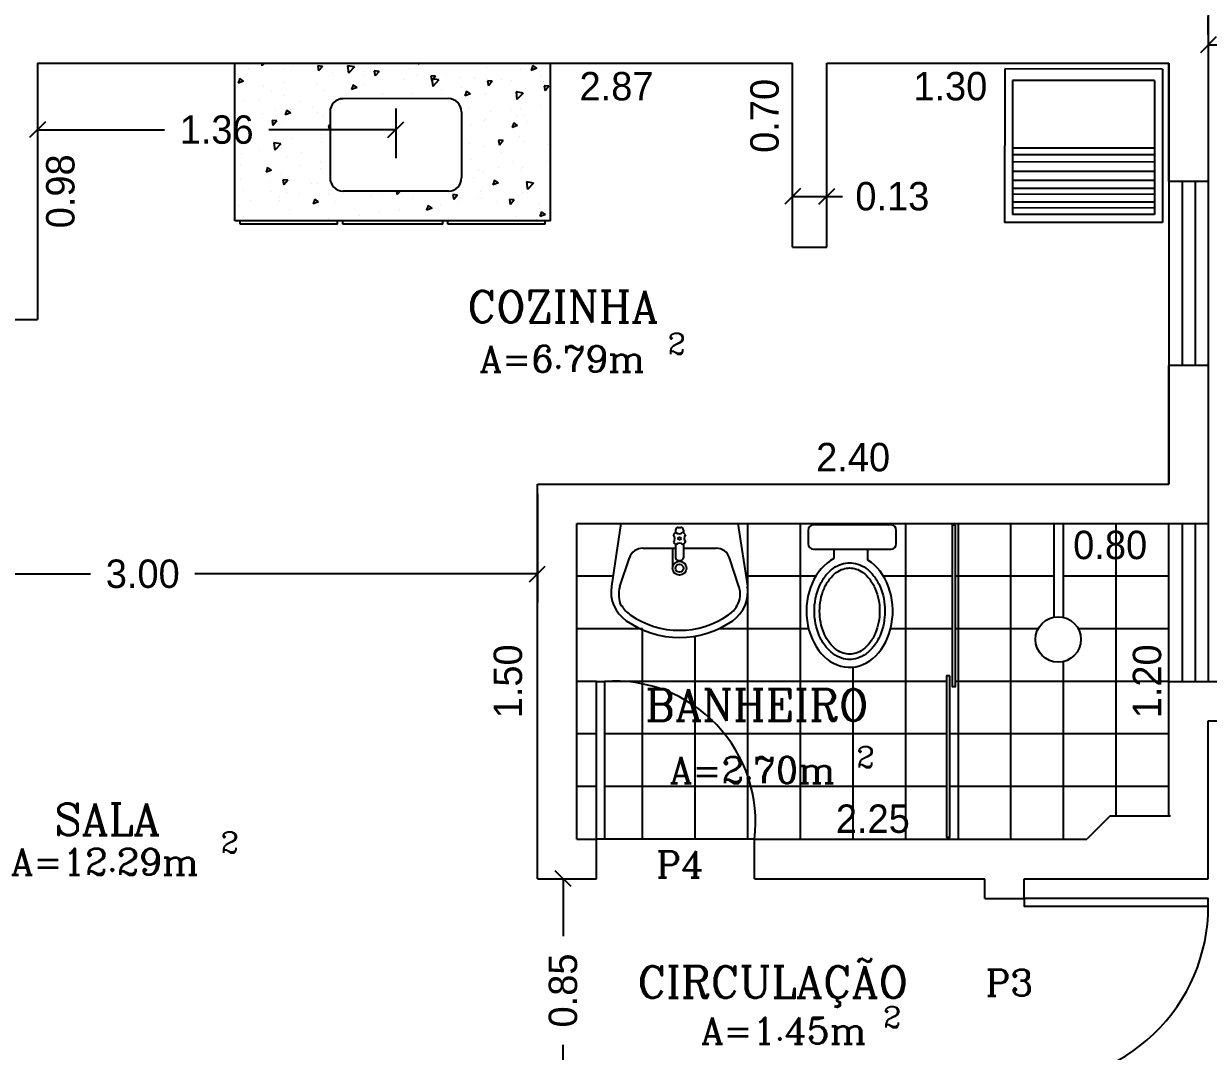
# Model space of a CAD drawing. Extents: x 11 to 119, y 71 to 102.
# Drawn here: x 23.391 to 27.894, y 89.155 to 93.061 of the extents above; entities that cross this region are included whole.
import ezdxf

# ---------------------------------------------------------------- set-up
doc = ezdxf.new("R2010")
doc.units = 0
doc.header["$LTSCALE"] = 20
doc.layers.get('0').update_dxf_attribs({"linetype": 'CONTINUOUS'})
doc.layers.get('DEFPOINTS').update_dxf_attribs({"linetype": 'CONTINUOUS'})
for name, color, linetype in [('COTA', 244, 'CONTINUOUS'), ('COTAS', 244, 'CONTINUOUS'), ('EQUIPAMENTOS', 1, 'CONTINUOUS'), ('ESQUADRIAS', 244, 'CONTINUOUS'), ('PAREDE', 7, 'CONTINUOUS'), ('PAREDES', 7, 'CONTINUOUS'), ('PISO', 30, 'CONTINUOUS'), ('TEXTO', 1, 'CONTINUOUS')]:
    doc.layers.add(name, color=color, linetype=linetype)
doc.styles.add('ROMANC', font='ROMANC.SHX')
doc.dimstyles.get("Standard").update_dxf_attribs({"dimtxt": 0.18, "dimasz": 0.18, "dimexe": 0.18, "dimexo": 0.0625, "dimgap": 0.09, "dimtad": 0, "dimtih": 1, "dimtoh": 1, "dimzin": 0, "dimtxsty": 'STANDARD', "dimcen": 0.09, "dimclrt": 30, "dimazin": 3, "dimtfac": 1, "dimtdec": 4, "dimtofl": 0, "dimtmove": 0, "dimatfit": 3, "dimtolj": 1, "dimtzin": 0})

# ---------------------------------------------------------------- blocks, each defined once
blk = doc.blocks.new('*X2')
at = {"color": 0}
for p, q in [((20.9327, 60.3777), (20.9537, 60.3858)), ((20.9477, 60.3676), (20.9538, 60.3857)), ((20.9653, 60.3966), (20.9653, 60.3966)), ((21.0287, 60.3993), (21.0287, 60.3993)), ((21.042, 60.386), (21.042, 60.386)), ((21.638, 60.3815), (21.638, 60.3815)), ((21.7564, 60.3928), (21.7564, 60.3928)), ((22.0793, 60.3872), (22.0793, 60.3872)), ((20.9327, 60.3777), (20.9476, 60.3676)), ((20.9579, 60.3356), (20.9579, 60.3356)), ((21.052, 60.3226), (21.0664, 60.3399)), ((21.0699, 60.3211), (21.0665, 60.3399)), ((21.3324, 60.3412), (21.3324, 60.3412)), ((21.3638, 60.3537), (21.3849, 60.3617)), ((21.3638, 60.3537), (21.3788, 60.3436)), ((21.3782, 60.343), (21.3782, 60.343)), ((21.3788, 60.3436), (21.3849, 60.3617)), ((21.4864, 60.3623), (21.4864, 60.3623)), ((21.5676, 60.3679), (21.5676, 60.3679)), ((21.6427, 60.3778), (21.6427, 60.3778)), ((21.795, 60.3296), (21.816, 60.3377)), ((21.81, 60.3196), (21.816, 60.3377)), ((21.9044, 60.3572), (21.9044, 60.3572)), ((22.0957, 60.3445), (22.0957, 60.3445)), ((21, 60.2932), (21, 60.2932)), ((21.0212, 60.2953), (21.0212, 60.2953)), ((21.0251, 60.2995), (21.0251, 60.2995)), ((21.052, 60.3226), (21.0699, 60.3211)), ((21.1181, 60.3288), (21.1181, 60.3288)), ((21.1766, 60.3187), (21.1766, 60.3187)), ((21.1813, 60.2885), (21.1813, 60.2885)), ((21.1895, 60.3181), (21.1895, 60.3181)), ((21.2646, 60.328), (21.2646, 60.328)), ((21.2671, 60.3038), (21.2816, 60.3211)), ((21.2671, 60.3038), (21.2851, 60.3022)), ((21.2782, 60.3221), (21.2782, 60.3221)), ((21.2851, 60.3022), (21.2816, 60.321)), ((21.4384, 60.3153), (21.4384, 60.3153)), ((21.4854, 60.2887), (21.4968, 60.3022)), ((21.4993, 60.2887), (21.4968, 60.3022)), ((21.5545, 60.2971), (21.5545, 60.2971)), ((21.5985, 60.3085), (21.5985, 60.3085)), ((21.7294, 60.3271), (21.7294, 60.3271)), ((21.7586, 60.3018), (21.7586, 60.3018)), ((21.7901, 60.3041), (21.7901, 60.3041)), ((21.795, 60.3296), (21.8099, 60.3196)), ((21.8669, 60.2994), (21.8669, 60.2994)), ((21.9188, 60.295), (21.9188, 60.295)), ((21.942, 60.3093), (21.942, 60.3093)), ((21.9442, 60.3253), (21.9442, 60.3253)), ((21.9763, 60.2913), (21.9763, 60.2913)), ((22.0556, 60.3242), (22.0556, 60.3242)), ((20.9781, 60.2581), (21.0015, 60.2824)), ((20.9781, 60.2581), (21.0048, 60.254)), ((21.0048, 60.2539), (21.0015, 60.2824)), ((21.1118, 60.2569), (21.1328, 60.265)), ((21.1118, 60.2569), (21.1267, 60.2469)), ((21.1268, 60.2468), (21.1328, 60.265)), ((21.8013, 60.2613), (21.8013, 60.2613)), ((21.8219, 60.2615), (21.8219, 60.2615)), ((21.9127, 60.2473), (21.9271, 60.2646)), ((21.9127, 60.2473), (21.9306, 60.2458)), ((21.9306, 60.2458), (21.9272, 60.2646)), ((21.982, 60.2547), (21.982, 60.2547)), ((22.0789, 60.2882), (22.0789, 60.2882)), ((22.0921, 60.2446), (22.0921, 60.2446)), ((21.0214, 60.1996), (21.0214, 60.1996)), ((21.0296, 60.207), (21.0296, 60.207)), ((21.1105, 60.1998), (21.1105, 60.1998)), ((21.1729, 60.2188), (21.1729, 60.2188)), ((21.1856, 60.2097), (21.1856, 60.2097)), ((21.2046, 60.237), (21.2046, 60.237)), ((21.7865, 60.2043), (21.7865, 60.2043)), ((21.9405, 60.2254), (21.9405, 60.2254)), ((21.9741, 60.2089), (21.9951, 60.2169)), ((21.9741, 60.2089), (21.989, 60.1988)), ((21.9767, 60.2059), (21.9767, 60.2059)), ((21.989, 60.1988), (21.9951, 60.2169)), ((20.9211, 60.1749), (20.9211, 60.1749)), ((21.0584, 60.1763), (21.0584, 60.1763)), ((21.2185, 60.1696), (21.2185, 60.1696)), ((21.788, 60.1811), (21.788, 60.1811)), ((21.8631, 60.191), (21.8631, 60.191)), ((21.9159, 60.1563), (21.9159, 60.1563)), ((22.0908, 60.1863), (22.0908, 60.1863)), ((20.9265, 60.1111), (20.9265, 60.1111)), ((21.0936, 60.097), (21.108, 60.1142)), ((21.1015, 60.1411), (21.1015, 60.1411)), ((21.1116, 60.0954), (21.1081, 60.1142)), ((21.1693, 60.119), (21.1693, 60.119)), ((21.8591, 60.1425), (21.8591, 60.1425)), ((21.9369, 60.1255), (21.9369, 60.1255)), ((21.9386, 60.1091), (21.962, 60.1335)), ((21.9386, 60.1091), (21.9653, 60.105)), ((21.9653, 60.105), (21.962, 60.1335)), ((22.0193, 60.1358), (22.0193, 60.1358)), ((22.0872, 60.1125), (22.0872, 60.1125)), ((22.0884, 60.1447), (22.0884, 60.1447)), ((21.0178, 60.0997), (21.0178, 60.0997)), ((21.0316, 60.0815), (21.0316, 60.0815)), ((21.0936, 60.097), (21.1115, 60.0954)), ((21.1067, 60.0914), (21.1067, 60.0914)), ((21.2203, 60.1063), (21.2203, 60.1063)), ((21.7828, 60.1044), (21.7828, 60.1044)), ((21.7842, 60.0726), (21.7842, 60.0726)), ((21.8978, 60.0876), (21.8978, 60.0876)), ((21, 60.0231), (21, 60.0231)), ((21.0388, 60.0394), (21.0598, 60.0474)), ((21.0388, 60.0394), (21.0537, 60.0293)), ((21.0538, 60.0293), (21.0598, 60.0474)), ((21.1656, 60.0191), (21.1656, 60.0191)), ((21.2161, 60.0361), (21.2161, 60.0361)), ((21.7518, 60.0557), (21.7536, 60.0577)), ((21.7518, 60.0394), (21.757, 60.0389)), ((21.7571, 60.0389), (21.7536, 60.0577)), ((21.9332, 60.0257), (21.9332, 60.0257)), ((21.9543, 60.0217), (21.9688, 60.0389)), ((21.9543, 60.0217), (21.9722, 60.0201)), ((21.9723, 60.0201), (21.9688, 60.0389)), ((22.0848, 60.0449), (22.0848, 60.0449)), ((21.0141, 59.9999), (21.0141, 59.9999)), ((21.0411, 60.0061), (21.0411, 60.0061)), ((21.0632, 59.9828), (21.0632, 59.9828)), ((21.1414, 59.988), (21.1414, 59.988)), ((21.1601, 60.0163), (21.1601, 60.0163)), ((21.2234, 59.976), (21.2234, 59.976)), ((21.7792, 60.0045), (21.7792, 60.0045)), ((21.8007, 59.9892), (21.8007, 59.9892)), ((21.9011, 59.9913), (21.9221, 59.9994)), ((21.9011, 59.9913), (21.916, 59.9813)), ((21.9035, 59.9773), (21.9035, 59.9773)), ((21.916, 59.9812), (21.9221, 59.9994)), ((21.9608, 59.9825), (21.9608, 59.9825)), ((22.0083, 59.9942), (22.0083, 59.9942)), ((22.0785, 60.0073), (22.0785, 60.0073)), ((22.0834, 60.0041), (22.0834, 60.0041)), ((20.9527, 59.9632), (20.9527, 59.9632)), ((21.0179, 59.9162), (21.0412, 59.9406)), ((21.0278, 59.9731), (21.0278, 59.9731)), ((21.0446, 59.912), (21.0413, 59.9405)), ((21.8189, 59.9693), (21.8189, 59.9693)), ((21.8639, 59.9489), (21.8639, 59.9489)), ((22.0241, 59.9422), (22.0241, 59.9422)), ((22.0811, 59.945), (22.0811, 59.945)), ((20.92, 59.8902), (20.9345, 59.9074)), ((20.92, 59.8902), (20.938, 59.8886)), ((20.938, 59.8886), (20.9345, 59.9074)), ((21.0105, 59.9), (21.0105, 59.9)), ((21.0179, 59.9162), (21.0446, 59.9121)), ((21.1352, 59.8713), (21.1497, 59.8886)), ((21.1532, 59.8697), (21.1497, 59.8885)), ((21.162, 59.9192), (21.162, 59.9192)), ((21.2179, 59.9186), (21.2389, 59.9266)), ((21.2179, 59.9186), (21.2328, 59.9085)), ((21.2328, 59.9085), (21.2389, 59.9266)), ((21.252, 59.8946), (21.252, 59.8946)), ((21.3271, 59.9045), (21.3271, 59.9045)), ((21.338, 59.8665), (21.3614, 59.8909)), ((21.3648, 59.8624), (21.3615, 59.8909)), ((21.3786, 59.8872), (21.3786, 59.8872)), ((21.4407, 59.9195), (21.4407, 59.9195)), ((21.5536, 59.9172), (21.5536, 59.9172)), ((21.649, 59.8946), (21.67, 59.9026)), ((21.649, 59.8946), (21.6639, 59.8845)), ((21.664, 59.8845), (21.6701, 59.9026)), ((21.7755, 59.9047), (21.7755, 59.9047)), ((21.9296, 59.9258), (21.9296, 59.9258)), ((21.9754, 59.9114), (21.9754, 59.9114)), ((22.0045, 59.8858), (22.0045, 59.8858)), ((20.9403, 59.8706), (20.9403, 59.8706)), ((20.9489, 59.8547), (20.9489, 59.8547)), ((21.0625, 59.8697), (21.0625, 59.8697)), ((21.1004, 59.8638), (21.1004, 59.8638)), ((21.1352, 59.8713), (21.1531, 59.8698)), ((21.2037, 59.8571), (21.2037, 59.8571)), ((21.2606, 59.857), (21.2606, 59.857)), ((21.3142, 59.8418), (21.3142, 59.8418)), ((21.338, 59.8665), (21.3647, 59.8624)), ((21.3504, 59.8525), (21.3648, 59.8697)), ((21.3504, 59.8525), (21.3683, 59.8509)), ((21.3684, 59.8509), (21.3649, 59.8697)), ((21.4207, 59.8503), (21.4207, 59.8503)), ((21.4682, 59.863), (21.4682, 59.863)), ((21.5656, 59.8337), (21.58, 59.8509)), ((21.5835, 59.8321), (21.5801, 59.8509)), ((21.5809, 59.8435), (21.5809, 59.8435)), ((21.6197, 59.8822), (21.6197, 59.8822)), ((21.6255, 59.8513), (21.6255, 59.8513)), ((21.6582, 59.8169), (21.6816, 59.8412)), ((21.6849, 59.8127), (21.6816, 59.8412)), ((21.7399, 59.8509), (21.7399, 59.8509)), ((21.8004, 59.8814), (21.8004, 59.8814)), ((21.9294, 59.8759), (21.9294, 59.8759)), ((22.0775, 59.8451), (22.0775, 59.8451)), ((22.0801, 59.8705), (22.1011, 59.8786)), ((22.0801, 59.8705), (22.0951, 59.8605)), ((22.0951, 59.8604), (22.1012, 59.8786)), ((20.9658, 59.8218), (20.9868, 59.8299)), ((20.9658, 59.8218), (20.9807, 59.8118)), ((20.9808, 59.8117), (20.9868, 59.8299)), ((21.0287, 59.8271), (21.0287, 59.8271)), ((21.1584, 59.8193), (21.1584, 59.8193)), ((21.4085, 59.8022), (21.4179, 59.8059)), ((21.4168, 59.8022), (21.418, 59.8058)), ((21.4505, 59.8213), (21.4505, 59.8213)), ((21.5512, 59.8261), (21.5512, 59.8261)), ((21.5656, 59.8337), (21.5835, 59.8321)), ((21.6263, 59.836), (21.6263, 59.836)), ((21.6582, 59.8169), (21.6849, 59.8128)), ((21.741, 59.8367), (21.741, 59.8367)), ((21.7719, 59.8048), (21.7719, 59.8048)), ((21.7807, 59.8148), (21.7952, 59.8321)), ((21.7807, 59.8148), (21.7987, 59.8133)), ((21.7987, 59.8133), (21.7952, 59.8321)), ((21.9011, 59.83), (21.9011, 59.83)), ((21.9259, 59.8259), (21.9259, 59.8259)), ((22.0011, 59.8022), (22.0104, 59.8133)), ((22.0125, 59.8022), (22.0104, 59.8132)), ((22.0613, 59.8232), (22.0613, 59.8232)), ((22.09, 59.8064), (22.09, 59.8064))]:
    blk.add_line(p, q, dxfattribs=at)
blk = doc.blocks.new('*D24')
at = {"layer": 'DEFPOINTS', "color": 0, "linetype": 'BYBLOCK', "ltscale": 0.2}
for p in [(37.7311, 101.1476), (39.0311, 101.1476), (39.0311, 101.0446)]:
    blk.add_point(p, dxfattribs=at)
at = {"color": 30, "linetype": 'BYBLOCK', "ltscale": 0.2, "insert": (38.3811, 101.0446), "char_height": 0.108, "attachment_point": 5}
blk.add_mtext('\\A1;1.30', dxfattribs=at)
blk = doc.blocks.new('_OBLIQUE')
at = {"color": 0, "linetype": 'BYBLOCK'}
blk.add_line((-0.5, -0.5), (0.5, 0.5), dxfattribs=at)
blk = doc.blocks.new('*D25')
at = {"layer": 'DEFPOINTS', "color": 0, "linetype": 'BYBLOCK', "ltscale": 0.2}
for p in [(34.7311, 101.1476), (37.6011, 101.1476), (37.6011, 101.059)]:
    blk.add_point(p, dxfattribs=at)
at = {"color": 30, "linetype": 'BYBLOCK', "ltscale": 0.2, "insert": (36.1661, 101.059), "char_height": 0.108, "attachment_point": 5}
blk.add_mtext('\\A1;2.87', dxfattribs=at)
blk = doc.blocks.new('*D26')
at = {"color": 0, "linetype": 'BYBLOCK', "ltscale": 0.2}
for p, q in [((37.6011, 100.4851), (37.6011, 100.7489)), ((37.7311, 100.4851), (37.7311, 100.7489)), ((37.6011, 100.6409), (37.7311, 100.6409)), ((37.7311, 100.6409), (37.7911, 100.6409))]:
    blk.add_line(p, q, dxfattribs=at)
at = {"layer": 'DEFPOINTS', "color": 0, "linetype": 'BYBLOCK', "ltscale": 0.2}
for p in [(37.7311, 100.6409), (37.6011, 100.4476), (37.7311, 100.4476)]:
    blk.add_point(p, dxfattribs=at)
at = {"color": 0, "linetype": 'BYBLOCK', "ltscale": 0.2, "xscale": 0.06, "yscale": 0.06, "zscale": 0.06, "rotation": 180}
blk.add_blockref('_OBLIQUE', (37.6011, 100.6409), dxfattribs=at)
at = {"color": 0, "linetype": 'BYBLOCK', "ltscale": 0.2, "xscale": 0.06, "yscale": 0.06, "zscale": 0.06}
blk.add_blockref('_OBLIQUE', (37.7311, 100.6409), dxfattribs=at)
at = {"color": 30, "linetype": 'BYBLOCK', "ltscale": 0.2, "insert": (37.9801, 100.6409), "char_height": 0.108, "attachment_point": 5}
blk.add_mtext('\\A1;0.13', dxfattribs=at)
blk = doc.blocks.new('*D27')
at = {"color": 0, "linetype": 'BYBLOCK', "ltscale": 0.2}
for p, q in [((34.7311, 101.1101), (34.7311, 100.7861)), ((36.0928, 100.9748), (36.0928, 100.7861)), ((34.7311, 100.8941), (35.2139, 100.8941)), ((36.0928, 100.8941), (35.6099, 100.8941))]:
    blk.add_line(p, q, dxfattribs=at)
at = {"layer": 'DEFPOINTS', "color": 0, "linetype": 'BYBLOCK', "ltscale": 0.2}
for p in [(34.7311, 101.1476), (36.0928, 101.0123), (36.0928, 100.8941)]:
    blk.add_point(p, dxfattribs=at)
at = {"color": 0, "linetype": 'BYBLOCK', "ltscale": 0.2, "xscale": 0.06, "yscale": 0.06, "zscale": 0.06, "rotation": 180}
blk.add_blockref('_OBLIQUE', (34.7311, 100.8941), dxfattribs=at)
at = {"color": 0, "linetype": 'BYBLOCK', "ltscale": 0.2, "xscale": 0.06, "yscale": 0.06, "zscale": 0.06}
blk.add_blockref('_OBLIQUE', (36.0928, 100.8941), dxfattribs=at)
at = {"color": 30, "linetype": 'BYBLOCK', "ltscale": 0.2, "insert": (35.4119, 100.8941), "char_height": 0.108, "attachment_point": 5}
blk.add_mtext('\\A1;1.36', dxfattribs=at)
blk = doc.blocks.new('*D28')
at = {"layer": 'DEFPOINTS', "color": 0, "linetype": 'BYBLOCK', "ltscale": 0.2}
for p in [(37.6011, 101.1476), (37.4949, 100.4476), (37.6011, 100.4476)]:
    blk.add_point(p, dxfattribs=at)
at = {"color": 30, "linetype": 'BYBLOCK', "ltscale": 0.2, "insert": (37.4949, 100.7976), "char_height": 0.108, "attachment_point": 5, "rotation": 90}
blk.add_mtext('\\A1;0.70', dxfattribs=at)
blk = doc.blocks.new('*D29')
at = {"layer": 'DEFPOINTS', "color": 0, "linetype": 'BYBLOCK', "ltscale": 0.2}
for p in [(34.7311, 101.1476), (34.7311, 100.1726), (34.8185, 100.1726)]:
    blk.add_point(p, dxfattribs=at)
at = {"color": 30, "linetype": 'BYBLOCK', "ltscale": 0.2, "insert": (34.8185, 100.6601), "char_height": 0.108, "attachment_point": 5, "rotation": 90}
blk.add_mtext('\\A1;0.98', dxfattribs=at)
blk = doc.blocks.new('*D30')
at = {"layer": 'DEFPOINTS', "color": 0, "linetype": 'BYBLOCK', "ltscale": 0.2}
for p in [(36.6311, 99.6491), (36.6311, 99.5476), (39.0311, 99.5476)]:
    blk.add_point(p, dxfattribs=at)
at = {"color": 30, "linetype": 'BYBLOCK', "ltscale": 0.2, "insert": (37.8311, 99.6491), "char_height": 0.108, "attachment_point": 5}
blk.add_mtext('\\A1;2.40', dxfattribs=at)
blk = doc.blocks.new('*D31')
at = {"layer": 'DEFPOINTS', "color": 0, "linetype": 'BYBLOCK', "ltscale": 0.2}
for p in [(39.0311, 98.2748), (36.7811, 98.1976), (39.0311, 98.1976)]:
    blk.add_point(p, dxfattribs=at)
at = {"color": 30, "linetype": 'BYBLOCK', "ltscale": 0.2, "insert": (37.9061, 98.2748), "char_height": 0.108, "attachment_point": 5}
blk.add_mtext('\\A1;2.25', dxfattribs=at)
blk = doc.blocks.new('*D32')
at = {"layer": 'DEFPOINTS', "color": 0, "linetype": 'BYBLOCK', "ltscale": 0.2}
for p in [(38.2311, 99.3976), (39.0311, 99.3976), (39.0311, 99.3153)]:
    blk.add_point(p, dxfattribs=at)
at = {"color": 30, "linetype": 'BYBLOCK', "ltscale": 0.2, "insert": (38.6311, 99.3153), "char_height": 0.108, "attachment_point": 5}
blk.add_mtext('\\A1;0.80', dxfattribs=at)
blk = doc.blocks.new('*D33')
at = {"layer": 'DEFPOINTS', "color": 0, "linetype": 'BYBLOCK', "ltscale": 0.2}
for p in [(36.7811, 99.3976), (36.7811, 98.1976), (36.8769, 98.1976)]:
    blk.add_point(p, dxfattribs=at)
at = {"color": 30, "linetype": 'BYBLOCK', "ltscale": 0.2, "insert": (36.8769, 98.7976), "char_height": 0.108, "attachment_point": 5, "rotation": 90}
blk.add_mtext('\\A1;1.20', dxfattribs=at)
blk = doc.blocks.new('*D34')
at = {"layer": 'DEFPOINTS', "color": 0, "linetype": 'BYBLOCK', "ltscale": 0.2}
for p in [(39.1811, 98.6476), (39.1811, 98.0476), (39.2875, 98.0476)]:
    blk.add_point(p, dxfattribs=at)
at = {"color": 30, "linetype": 'BYBLOCK', "ltscale": 0.2, "insert": (39.2875, 98.3476), "char_height": 0.108, "attachment_point": 5, "rotation": 90}
blk.add_mtext('\\A1;0.60', dxfattribs=at)
blk = doc.blocks.new('*D38')
at = {"color": 0, "linetype": 'BYBLOCK', "ltscale": 0.2}
for p, q in [((36.6686, 98.0476), (36.8368, 98.0476)), ((36.7288, 98.0476), (36.7288, 97.8296)), ((36.7288, 97.1976), (36.7288, 97.4156)), ((36.6686, 97.1976), (36.8368, 97.1976))]:
    blk.add_line(p, q, dxfattribs=at)
at = {"layer": 'DEFPOINTS', "color": 0, "linetype": 'BYBLOCK', "ltscale": 0.2}
for p in [(36.6311, 98.0476), (36.6311, 97.1976), (36.7288, 97.1976)]:
    blk.add_point(p, dxfattribs=at)
at = {"color": 0, "linetype": 'BYBLOCK', "ltscale": 0.2, "xscale": 0.06, "yscale": 0.06, "zscale": 0.06}
for p, rotation in [((36.7288, 98.0476), 90), ((36.7288, 97.1976), 270)]:
    blk.add_blockref('_OBLIQUE', p, dxfattribs=dict(at, rotation=rotation))
at = {"color": 30, "linetype": 'BYBLOCK', "ltscale": 0.2, "insert": (36.7288, 97.6226), "char_height": 0.108, "attachment_point": 5, "rotation": 90}
blk.add_mtext('\\A1;0.85', dxfattribs=at)
blk = doc.blocks.new('*D40')
at = {"layer": 'DEFPOINTS', "color": 0, "linetype": 'BYBLOCK', "ltscale": 0.2}
for p in [(36.6311, 99.5476), (36.5195, 98.0476), (36.6311, 98.0476)]:
    blk.add_point(p, dxfattribs=at)
at = {"color": 30, "linetype": 'BYBLOCK', "ltscale": 0.2, "insert": (36.5195, 98.7976), "char_height": 0.108, "attachment_point": 5, "rotation": 90}
blk.add_mtext('\\A1;1.50', dxfattribs=at)
blk = doc.blocks.new('*D43')
at = {"color": 0, "linetype": 'BYBLOCK', "ltscale": 0.2}
for p, q in [((33.6311, 100.1351), (33.6311, 99.0979)), ((36.6311, 99.5101), (36.6311, 99.0979)), ((33.6311, 99.2059), (34.9331, 99.2059)), ((36.6311, 99.2059), (35.3291, 99.2059))]:
    blk.add_line(p, q, dxfattribs=at)
at = {"layer": 'DEFPOINTS', "color": 0, "linetype": 'BYBLOCK', "ltscale": 0.2}
for p in [(33.6311, 100.1726), (36.6311, 99.5476), (36.6311, 99.2059)]:
    blk.add_point(p, dxfattribs=at)
at = {"color": 0, "linetype": 'BYBLOCK', "ltscale": 0.2, "xscale": 0.06, "yscale": 0.06, "zscale": 0.06, "rotation": 180}
blk.add_blockref('_OBLIQUE', (33.6311, 99.2059), dxfattribs=at)
at = {"color": 0, "linetype": 'BYBLOCK', "ltscale": 0.2, "xscale": 0.06, "yscale": 0.06, "zscale": 0.06}
blk.add_blockref('_OBLIQUE', (36.6311, 99.2059), dxfattribs=at)
at = {"color": 30, "linetype": 'BYBLOCK', "ltscale": 0.2, "insert": (35.1311, 99.2059), "char_height": 0.108, "attachment_point": 5}
blk.add_mtext('\\A1;3.00', dxfattribs=at)
blk = doc.blocks.new('*D118')
at = {"color": 0, "linetype": 'BYBLOCK', "ltscale": 0.2}
for p, q in [((30.5417, 95.411), (30.7755, 94.9611)), ((31.2333, 94.0799), (30.9995, 94.5298)), ((20.3655, 89.8509), (20.3655, 88.9795)), ((21.5655, 89.8509), (21.5655, 88.9795)), ((20.3655, 89.0875), (20.7765, 89.0875)), ((21.5655, 89.0875), (21.1545, 89.0875))]:
    blk.add_line(p, q, dxfattribs=at)
at = {"layer": 'DEFPOINTS', "color": 0, "linetype": 'BYBLOCK', "ltscale": 0.2}
for p in [(30.5417, 95.411), (31.2333, 94.0799), (20.3655, 89.8884), (21.5655, 89.8884), (21.5655, 89.0875)]:
    blk.add_point(p, dxfattribs=at)
at = {"color": 0, "linetype": 'BYBLOCK', "ltscale": 0.2, "xscale": 0.06, "yscale": 0.06, "zscale": 0.06}
for p, rotation in [((31.2333, 94.0799), 297.4534506951073), ((20.3655, 89.0875), 180)]:
    blk.add_blockref('_OBLIQUE', p, dxfattribs=dict(at, rotation=rotation))
blk.add_blockref('_OBLIQUE', (21.5655, 89.0875), dxfattribs=at)
at = {"color": 30, "linetype": 'BYBLOCK', "ltscale": 0.2, "insert": (30.8875, 94.7455), "char_height": 0.108, "attachment_point": 5, "rotation": 297.4535}
blk.add_mtext('\\A1;R1.50', dxfattribs=at)
at = {"color": 30, "linetype": 'BYBLOCK', "ltscale": 0.2, "insert": (20.9655, 89.0875), "char_height": 0.108, "attachment_point": 5}
blk.add_mtext('\\A1;1.20', dxfattribs=at)
blk = doc.blocks.new('*D121')
at = {"color": 0, "linetype": 'BYBLOCK', "ltscale": 0.2}
for p, q in [((27.8939, 93.0179), (27.8939, 93.0884)), ((30.6059, 93.0179), (30.6059, 93.0884)), ((27.8939, 92.9804), (29.0519, 92.9804)), ((30.6059, 92.9804), (29.4479, 92.9804))]:
    blk.add_line(p, q, dxfattribs=at)
at = {"layer": 'DEFPOINTS', "color": 0, "linetype": 'BYBLOCK', "ltscale": 0.2}
for p in [(27.8939, 92.9804), (30.6059, 92.9804), (30.6059, 92.9804)]:
    blk.add_point(p, dxfattribs=at)
at = {"color": 0, "linetype": 'BYBLOCK', "ltscale": 0.2, "xscale": 0.06, "yscale": 0.06, "zscale": 0.06, "rotation": 180}
blk.add_blockref('_OBLIQUE', (27.8939, 92.9804), dxfattribs=at)
at = {"color": 0, "linetype": 'BYBLOCK', "ltscale": 0.2, "xscale": 0.06, "yscale": 0.06, "zscale": 0.06}
blk.add_blockref('_OBLIQUE', (30.6059, 92.9804), dxfattribs=at)
at = {"color": 30, "linetype": 'BYBLOCK', "ltscale": 0.2, "insert": (29.2499, 92.9804), "char_height": 0.108, "attachment_point": 5}
blk.add_mtext('\\A1;2.71', dxfattribs=at)

msp = doc.modelspace()

# ---------------------------------------------------------------- linework, layer by layer
at = {"layer": 'DEFPOINTS', "color": 0, "linetype": 'BYBLOCK', "ltscale": 0.2}
for p in [(27.7439, 92.911), (27.7439, 92.911), (27.7439, 91.311), (27.7439, 91.311), (27.8939, 91.161), (27.8939, 91.161)]:
    msp.add_point(p, dxfattribs=at)
at = {"layer": 'EQUIPAMENTOS', "color": 244, "ltscale": 0.2}
for p, q in [((24.1939, 92.311), (24.1939, 92.911)), ((25.3939, 92.311), (25.3939, 92.911)), ((25.3939, 92.311), (24.1939, 92.311))]:
    msp.add_line(p, q, dxfattribs=at)
at = {"layer": 'EQUIPAMENTOS', "color": 244, "linetype": 'CONTINUOUS', "ltscale": 0.05}
for p, q in [((27.12, 92.8885), (27.1197, 92.3054)), ((27.72, 92.8882), (27.12, 92.8885)), ((27.72, 92.8882), (27.7197, 92.305)), ((27.15, 92.8451), (27.1497, 92.3353)), ((27.69, 92.8448), (27.15, 92.8451)), ((27.69, 92.8448), (27.6897, 92.3351)), ((25.0056, 92.7758), (24.6056, 92.7756)), ((24.5556, 92.7256), (24.5557, 92.4744)), ((25.0556, 92.7258), (25.0557, 92.4747)), ((27.6886, 92.5874), (27.1486, 92.5877)), ((27.6931, 92.5625), (27.1499, 92.5627)), ((27.6899, 92.5349), (27.1499, 92.5352)), ((27.6898, 92.4991), (27.1498, 92.4994)), ((27.6898, 92.4643), (27.1498, 92.4646)), ((25.0058, 92.4246), (24.6058, 92.4244)), ((27.6898, 92.4342), (27.1472, 92.4345)), ((27.6898, 92.4119), (27.1498, 92.4122)), ((27.6916, 92.3818), (27.1498, 92.3821)), ((27.6898, 92.36), (27.1498, 92.3603)), ((27.7197, 92.305), (27.1197, 92.3054)), ((27.6897, 92.3351), (27.1497, 92.3353))]:
    msp.add_line(p, q, dxfattribs=at)
at = {"layer": 'EQUIPAMENTOS', "color": 30, "ltscale": 0.2}
for p, q in [((24.2139, 92.2991), (24.2139, 92.311)), ((24.5839, 92.2991), (24.5839, 92.311)), ((24.6039, 92.2991), (24.6039, 92.311)), ((24.9839, 92.2991), (24.9839, 92.311)), ((25.0039, 92.2991), (25.0039, 92.311)), ((25.3739, 92.2991), (25.3739, 92.311)), ((24.5839, 92.2991), (24.2139, 92.2991)), ((24.9839, 92.2991), (24.6039, 92.2991)), ((25.3739, 92.2991), (25.0039, 92.2991))]:
    msp.add_line(p, q, dxfattribs=at)
at = {"layer": 'EQUIPAMENTOS', "color": 244, "ltscale": 0.3}
for p, q in [((25.6615, 91.161), (25.6252, 90.9224)), ((25.6615, 91.161), (26.1063, 91.161)), ((25.8689, 91.136), (25.8689, 91.1259)), ((25.8789, 91.146), (25.8889, 91.146)), ((25.8989, 91.136), (25.8989, 91.1259)), ((26.1063, 91.161), (26.1425, 90.9224)), ((25.7449, 91.0672), (25.8689, 91.0672)), ((25.8689, 91.0822), (25.8689, 91.0308)), ((25.8989, 91.0822), (25.8989, 91.0308)), ((25.8989, 91.0672), (26.0229, 91.0672)), ((25.6576, 90.9215), (25.6936, 91.0302)), ((25.8789, 91.0208), (25.8889, 91.0208)), ((26.1101, 90.9215), (26.0742, 91.0302))]:
    msp.add_line(p, q, dxfattribs=at)
at = {"layer": 'EQUIPAMENTOS', "color": 244, "linetype": 'CONTINUOUS', "ltscale": 0.04}
for p, q in [((26.373, 91.1356), (26.373, 91.0835)), ((26.6881, 91.1556), (26.393, 91.1556)), ((26.7081, 91.0835), (26.7081, 91.1356)), ((26.393, 91.0635), (26.6881, 91.0635))]:
    msp.add_line(p, q, dxfattribs=at)
at = {"layer": 'EQUIPAMENTOS', "color": 244, "ltscale": 0.5}
for p, q in [((27.3073, 91.164), (27.3073, 90.8053)), ((27.3425, 91.164), (27.3425, 90.8046))]:
    msp.add_line(p, q, dxfattribs=at)
at = {"layer": 'EQUIPAMENTOS', "color": 244, "linetype": 'CONTINUOUS', "ltscale": 0.3}
msp.add_line((25.8571, 91.0672), (25.8571, 90.9943), dxfattribs=at)
at = {"layer": 'EQUIPAMENTOS', "color": 244, "linetype": 'CONTINUOUS', "ltscale": 0.5}
for p, q in [((26.4709, 91.0635), (26.4709, 91.0273)), ((26.6003, 91.0217), (26.6003, 91.0635))]:
    msp.add_line(p, q, dxfattribs=at)
at = {"layer": 'EQUIPAMENTOS', "color": 30, "ltscale": 0.2}
for points in [[(26.9332, 91.1549), (26.9203, 91.1549), (26.9203, 90.5413), (26.9332, 90.5413)], [(26.9117, 90.5821), (26.8989, 90.5821), (26.8989, 89.9685), (26.9117, 89.9685)]]:
    msp.add_lwpolyline(points, close=True, dxfattribs=at)
at = {"layer": 'EQUIPAMENTOS', "color": 244, "ltscale": 0.3}
for centre, radius in [((25.8839, 91.104), 0.00545), ((25.8839, 90.991), 0.0265), ((25.8839, 90.991), 0.0152)]:
    msp.add_circle(centre, radius, dxfattribs=at)
at = {"layer": 'EQUIPAMENTOS', "color": 244, "ltscale": 0.5}
msp.add_circle((27.3233, 90.7204), 0.0864, dxfattribs=at)
at = {"layer": 'EQUIPAMENTOS', "color": 244, "linetype": 'CONTINUOUS', "ltscale": 0.05}
for centre, start, end in [((24.6056, 92.7256), 90.0307, 180.0307), ((25.0056, 92.7258), 0.0307, 90.0307), ((24.6057, 92.4744), 180.0307, 270.0307), ((25.0057, 92.4746), 270.0307, 0.0307)]:
    msp.add_arc(centre, 0.05, start, end, dxfattribs=at)
at = {"layer": 'EQUIPAMENTOS', "color": 244, "ltscale": 0.3}
for centre, radius, start, end in [((25.8789, 91.136), 0.01, 90, 180), ((25.8889, 91.136), 0.01, 0, 90), ((25.8839, 91.104), 0.0265, 120.3093, 151.8501), ((25.8471, 91.1033), 0.0188, 317.6894, 44.47), ((25.8839, 91.104), 0.0265, 210.3093, 241.8501), ((25.8832, 91.1408), 0.0188, 227.6894, 314.47), ((25.8846, 91.0672), 0.0188, 47.6894, 134.47), ((25.8839, 91.104), 0.0265, 30.3093, 61.8501), ((25.8839, 91.104), 0.0265, 300.3093, 331.8501), ((25.9207, 91.1047), 0.0188, 137.6894, 224.47), ((25.7449, 91.0132), 0.054, 90, 161.69), ((26.0229, 91.0132), 0.054, 18.31, 90), ((25.8789, 91.0308), 0.01, 180, 270), ((25.8889, 91.0308), 0.01, 270, 0), ((25.7587, 90.9021), 0.135, 171.3585, 235.1813), ((25.7626, 90.89), 0.1096, 163.2916, 203.5058), ((26.0091, 90.9021), 0.135, 304.8187, 8.6415), ((26.0247, 90.8932), 0.09, 330.3522, 18.31), ((25.7587, 90.9021), 0.108, 209.6478, 235.1813), ((26.0091, 90.9021), 0.108, 304.8187, 330.3522), ((25.8839, 91.0821), 0.3542, 235.1813, 304.8187), ((25.8839, 91.0821), 0.3272, 235.1813, 304.8187)]:
    msp.add_arc(centre, radius, start, end, dxfattribs=at)
at = {"layer": 'EQUIPAMENTOS', "color": 244, "linetype": 'CONTINUOUS', "ltscale": 0.04}
for centre, start, end in [((26.393, 91.1356), 90, 180), ((26.6881, 91.1356), 0, 90), ((26.393, 91.0835), 180, 270), ((26.6881, 91.0835), 270, 0)]:
    msp.add_arc(centre, 0.02, start, end, dxfattribs=at)
at = {"layer": 'EQUIPAMENTOS', "color": 244, "linetype": 'CONTINUOUS', "ltscale": 0.5}
msp.add_ellipse((26.5306, 90.8282), major_axis=(0, -0.2138), ratio=0.767443, start_param=-2.768916, end_param=2.702855, dxfattribs=at)
for points in [[(26.5306, 90.6443), (26.5405, 90.6443), (26.5508, 90.6458), (26.5719, 90.6528), (26.5827, 90.6582), (26.6036, 90.6735), (26.6138, 90.6834), (26.6319, 90.707), (26.6399, 90.7207), (26.6589, 90.7649), (26.6647, 90.7965), (26.6647, 90.8598), (26.6589, 90.8914), (26.6399, 90.9356), (26.6319, 90.9493), (26.6138, 90.9729), (26.6036, 90.9828), (26.5827, 90.9981), (26.5719, 91.0035), (26.5508, 91.0105), (26.5405, 91.012), (26.5208, 91.012), (26.5105, 91.0105), (26.4894, 91.0035), (26.4785, 90.9981), (26.4576, 90.9828), (26.4475, 90.9729), (26.4293, 90.9493), (26.4214, 90.9356), (26.4024, 90.8914), (26.3965, 90.8598), (26.3965, 90.7965), (26.4024, 90.7649), (26.4214, 90.7207), (26.4293, 90.707), (26.4475, 90.6834), (26.4576, 90.6735), (26.4785, 90.6582), (26.4894, 90.6528), (26.5105, 90.6458), (26.5208, 90.6443), (26.5306, 90.6443)], [(26.5306, 90.6643), (26.5384, 90.6643), (26.5466, 90.6655), (26.5636, 90.6711), (26.5726, 90.6756), (26.5902, 90.6885), (26.599, 90.697), (26.615, 90.7178), (26.6221, 90.73), (26.6393, 90.7701), (26.6447, 90.7991), (26.6447, 90.8572), (26.6393, 90.8864), (26.6221, 90.9262), (26.615, 90.9385), (26.599, 90.9593), (26.5902, 90.9678), (26.5725, 90.9808), (26.5636, 90.9852), (26.5466, 90.9908), (26.5384, 90.992), (26.5229, 90.992), (26.5147, 90.9908), (26.4976, 90.9852), (26.4887, 90.9807), (26.471, 90.9678), (26.4622, 90.9593), (26.4463, 90.9385), (26.4392, 90.9263), (26.4219, 90.8862), (26.4165, 90.8572), (26.4165, 90.7991), (26.422, 90.7699), (26.4391, 90.7301), (26.4463, 90.7178), (26.4622, 90.697), (26.471, 90.6885), (26.4887, 90.6756), (26.4976, 90.6711), (26.5147, 90.6655), (26.5229, 90.6643), (26.5306, 90.6643)]]:
    msp.add_open_spline(points, degree=3, knots=[0, 0, 0, 0, 0.261799, 0.261799, 0.523599, 0.523599, 0.785398, 0.785398, 1.047198, 1.047198, 1.570796, 1.570796, 2.094395, 2.094395, 2.356194, 2.356194, 2.617994, 2.617994, 2.879793, 2.879793, 3.141593, 3.141593, 3.403392, 3.403392, 3.665191, 3.665191, 3.926991, 3.926991, 4.18879, 4.18879, 4.712389, 4.712389, 5.235988, 5.235988, 5.497787, 5.497787, 5.759587, 5.759587, 6.021386, 6.021386, 6.283185, 6.283185, 6.283185, 6.283185], dxfattribs=at)
at = {"layer": 'ESQUADRIAS', "color": 1, "ltscale": 0.2}
for p, q in [((27.7439, 92.461), (27.7439, 91.761)), ((27.8939, 92.461), (27.8939, 91.761)), ((27.7439, 90.561), (27.7439, 91.161)), ((27.8939, 91.161), (27.8939, 90.561))]:
    msp.add_line(p, q, dxfattribs=at)
at = {"layer": 'ESQUADRIAS', "color": 5, "ltscale": 0.2}
for p, q in [((27.7939, 92.461), (27.7939, 91.761)), ((27.8439, 92.461), (27.8439, 91.761)), ((27.7939, 91.161), (27.7939, 90.561)), ((27.8439, 91.161), (27.8439, 90.561))]:
    msp.add_line(p, q, dxfattribs=at)
at = {"layer": 'ESQUADRIAS', "color": 1, "ltscale": 0.2}
for points in [[(25.5689, 89.961), (25.5689, 90.561), (25.5989, 90.561), (25.5989, 89.961)], [(27.1939, 89.736), (27.1939, 89.706), (27.8939, 89.706), (27.8939, 89.736)]]:
    msp.add_lwpolyline(points, close=True, dxfattribs=at)
at = {"layer": 'ESQUADRIAS', "color": 30, "ltscale": 0.2}
for centre, radius, start, end in [((25.6363, 90.0258), 0.5365, 353.06, 94.0024), ((27.2232, 89.706), 0.6706, 267.4911, 360)]:
    msp.add_arc(centre, radius, start, end, dxfattribs=at)
at = {"layer": 'PAREDE', "color": 7, "ltscale": 0.2}
for p, q in [((27.8939, 93.511), (27.8939, 92.461)), ((23.4439, 92.911), (26.3139, 92.911)), ((23.4439, 92.911), (23.4439, 91.936)), ((26.3139, 92.211), (26.3139, 92.911)), ((26.4439, 92.911), (27.7439, 92.911)), ((26.4439, 92.211), (26.4439, 92.911)), ((27.7439, 92.911), (27.7439, 92.461)), ((27.7439, 92.461), (27.7439, 92.911)), ((27.8939, 92.461), (27.7439, 92.461)), ((26.3139, 92.211), (26.4439, 92.211)), ((23.2189, 91.936), (23.4439, 91.936)), ((27.8939, 91.761), (27.7439, 91.761)), ((27.7439, 91.761), (27.7439, 91.311)), ((27.7439, 91.311), (27.7439, 91.761)), ((27.8939, 91.761), (27.8939, 91.161)), ((25.3439, 91.311), (27.7439, 91.311)), ((25.3439, 91.311), (27.6939, 91.311)), ((25.3439, 89.811), (25.3439, 91.311)), ((25.4939, 91.161), (27.8939, 91.161)), ((25.4939, 89.961), (25.4939, 91.161)), ((27.7439, 90.0488), (27.7439, 90.561)), ((27.7439, 90.561), (30.5431, 90.561)), ((27.8939, 90.411), (30.3931, 90.411)), ((27.8939, 89.811), (27.8939, 90.411)), ((25.4939, 89.961), (25.5689, 89.961)), ((25.4939, 89.961), (25.5689, 89.961)), ((25.5689, 89.811), (25.5689, 89.961)), ((26.1689, 89.961), (27.4322, 89.961)), ((26.1689, 89.811), (26.1689, 89.961)), ((25.3439, 89.811), (25.5689, 89.811)), ((25.3439, 89.811), (25.5689, 89.811)), ((26.1689, 89.811), (27.0439, 89.811)), ((27.0439, 89.736), (27.0439, 89.811)), ((27.0439, 89.736), (27.0439, 89.811)), ((27.1939, 89.736), (27.1939, 89.811)), ((27.1939, 89.736), (27.1939, 89.811)), ((27.1939, 89.811), (27.8939, 89.811)), ((27.0439, 89.736), (27.1939, 89.736))]:
    msp.add_line(p, q, dxfattribs=at)
at = {"layer": 'PAREDES', "color": 7, "ltscale": 0.2}
for p, q in [((27.52, 90.0488), (27.4322, 89.961)), ((27.7498, 90.0488), (27.52, 90.0488))]:
    msp.add_line(p, q, dxfattribs=at)
at = {"layer": 'PISO', "color": 30, "ltscale": 0.2}
for p, q in [((26.1439, 89.961), (26.1439, 91.161)), ((26.3439, 89.961), (26.3439, 91.161)), ((26.7439, 89.961), (26.7439, 91.161)), ((27.1439, 89.961), (27.1439, 91.161)), ((27.5439, 90.0488), (27.5439, 91.161)), ((25.6311, 90.961), (25.4939, 90.961)), ((25.6812, 90.9864), (25.6791, 90.9864)), ((26.4021, 90.961), (26.1367, 90.961)), ((26.9203, 90.961), (26.6592, 90.961)), ((27.3073, 90.961), (26.9332, 90.961)), ((27.7439, 90.961), (27.3425, 90.961)), ((25.7439, 90.761), (25.4939, 90.761)), ((25.7439, 89.961), (25.7439, 90.761)), ((25.9439, 89.961), (25.9439, 90.733)), ((26.3748, 90.761), (26.0335, 90.761)), ((26.9203, 90.761), (26.6864, 90.761)), ((27.247, 90.761), (26.9332, 90.761)), ((27.7439, 90.761), (27.3996, 90.761)), ((27.3439, 89.961), (27.3439, 90.6364)), ((26.5439, 89.961), (26.5439, 90.615)), ((25.5689, 90.561), (25.4939, 90.561)), ((26.8989, 90.561), (25.5989, 90.561)), ((27.7439, 90.561), (26.9332, 90.561)), ((25.5689, 90.361), (25.4939, 90.361)), ((26.8989, 90.361), (25.5989, 90.361)), ((27.7439, 90.361), (26.9117, 90.361)), ((25.5689, 90.161), (25.4939, 90.161)), ((26.8989, 90.161), (25.5989, 90.161)), ((27.7439, 90.161), (26.9117, 90.161)), ((26.1689, 89.961), (25.5689, 89.961))]:
    msp.add_line(p, q, dxfattribs=at)
at = {"layer": 'PISO', "color": 244, "ltscale": 0.2}
msp.add_line((26.9439, 89.961), (26.9439, 91.161), dxfattribs=at)

# ---------------------------------------------------------------- block references
at = {"layer": 'EQUIPAMENTOS', "color": 30, "ltscale": 0.2, "rotation": 180.0000000000003}
msp.add_blockref('*X2', (46.3075, 152.7132), dxfattribs=at)

# ---------------------------------------------------------------- texts
at = {"layer": 'ESQUADRIAS', "color": 1, "ltscale": 0.3, "style": 'ROMANC'}
msp.add_text('P4', height=0.1, dxfattribs=at).set_placement((25.7956, 89.815))
at = {"layer": 'TEXTO', "color": 1, "ltscale": 0.3, "style": 'ROMANC'}
for s, height, p in [('COZINHA', 0.12, (25.0784, 91.9251)), ('2', 0.08, (25.8389, 91.8048)), ('A=6.79m', 0.1, (25.1238, 91.7368)), ('BANHEIRO', 0.12, (25.7538, 90.4111)), ('2', 0.08, (26.557, 90.2338)), ('A=2.70m', 0.1, (25.8468, 90.1738)), ('SALA', 0.12, (23.5086, 89.9767)), ('2', 0.08, (24.1401, 89.9095)), ('A=12.29m', 0.1, (23.3421, 89.8251)), ('CIRCULAÇÃO', 0.12, (25.7247, 89.358)), ('2', 0.08, (26.6581, 89.2453)), ('A=1.45m', 0.1, (25.9654, 89.1836))]:
    msp.add_text(s, height=height, rotation=360, dxfattribs=at).set_placement(p)
msp.add_text('P3', height=0.1, dxfattribs=at).set_placement((27.0475, 89.3657))

# ---------------------------------------------------------------- dimensions: what is measured, and where the dimension line sits
at = {"layer": 'COTA', "color": 244, "ltscale": 0.2}
dim = msp.add_radius_dim(center=(30.5417, 95.411), mpoint=(31.2333, 94.0799), dimstyle='STANDARD', override={"dimscale": 0.6, "dimasz": 0.1, "dimtih": 0, "dimtoh": 0, "dimblk1": 'OBLIQUE', "dimblk2": 'OBLIQUE', "dimsah": 1}, dxfattribs=at)
dim.commit()
dim.dimension.update_dxf_attribs({"geometry": '*D118', "text_midpoint": (30.8875, 94.7455)})
for base, p1, p2, picture, middle in [((21.5655, 89.0875), (20.3655, 89.8884), (21.5655, 89.8884), '*D118', (20.9655, 89.0875)), ((30.6059, 92.9804), (27.8939, 92.9804), (30.6059, 92.9804), '*D121', (29.2499, 92.9804))]:
    dim = msp.add_linear_dim(base=base, p1=p1, p2=p2, dimstyle='STANDARD', override={"dimscale": 0.6, "dimasz": 0.1, "dimtih": 0, "dimtoh": 0, "dimblk1": 'OBLIQUE', "dimblk2": 'OBLIQUE', "dimsah": 1}, dxfattribs=at)
    dim.commit()
    dim.dimension.update_dxf_attribs({"geometry": picture, "text_midpoint": middle})
at = {"layer": 'COTAS', "color": 244, "ltscale": 0.2}
for base, p1, p2, override, picture, middle, set_off in [((26.2077, 92.3603), (26.3139, 93.0603), (26.3139, 92.3603), {"dimscale": 0.6, "dimasz": 0.1, "dimtih": 0, "dimtoh": 0, "dimblk1": 'OBLIQUE', "dimblk2": 'OBLIQUE', "dimsah": 1, "dimse1": 1, "dimse2": 1, "dimsd1": 1, "dimsd2": 1}, '*D28', (26.2077, 92.7103), (-11.2872, -8.0872)), ((23.5313388745, 91.9360018594), (23.4438817005, 92.9110018594), (23.4438817005, 91.9360018594), {"dimscale": 0.6, "dimasz": 0.1, "dimtih": 0, "dimtoh": 0, "dimblk1": 'OBLIQUE', "dimblk2": 'OBLIQUE', "dimsah": 1, "dimse1": 1, "dimse2": 1, "dimsd1": 1, "dimsd2": 1}, '*D29', (23.5313388745, 92.4235018594), (-11.2872078068, -8.2365626769)), ((25.2323, 89.811), (25.3439, 91.311), (25.3439, 89.811), {"dimscale": 0.6, "dimasz": 0.1, "dimtih": 0, "dimtoh": 0, "dimblk1": 'OBLIQUE', "dimblk2": 'OBLIQUE', "dimsah": 1, "dimse1": 1, "dimse2": 1, "dimsd1": 1, "dimsd2": 1}, '*D40', (25.2323, 90.561), (-11.2872, -8.2366)), ((27.6617, 89.961), (27.5659, 91.161), (27.5659, 89.961), {"dimscale": 0.6, "dimasz": 0.1, "dimtih": 0, "dimtoh": 0, "dimblk1": 'OBLIQUE', "dimblk2": 'OBLIQUE', "dimsah": 1, "dimse1": 1, "dimse2": 1, "dimsd1": 1, "dimsd2": 1}, '*D33', (27.6617, 90.561), (-9.2152, -8.2366)), ((28.0002, 89.811), (27.8939, 90.411), (27.8939, 89.811), {"dimscale": 0.6, "dimasz": 0.1, "dimtih": 0, "dimtoh": 0, "dimblk1": 'OBLIQUE', "dimblk2": 'OBLIQUE', "dimsah": 1, "dimse1": 1, "dimse2": 1, "dimsd1": 1, "dimsd2": 1}, '*D34', (28.0002, 90.111), (-11.2872, -8.2366)), ((25.4416, 88.961), (25.3439, 89.811), (25.3439, 88.961), {"dimscale": 0.6, "dimasz": 0.1, "dimtih": 0, "dimtoh": 0, "dimblk1": 'OBLIQUE', "dimblk2": 'OBLIQUE', "dimsah": 1}, '*D38', (25.4416, 89.386), (-11.2872, -8.2366))]:
    dim = msp.add_linear_dim(base=base, p1=p1, p2=p2, angle=90, dimstyle='STANDARD', override=override, dxfattribs=at)
    dim.commit()
    dim.dimension.update_dxf_attribs({"geometry": picture, "text_midpoint": middle, "insert": set_off})
for base, p1, p2, override, picture, middle, set_off in [((24.8056, 92.6576), (23.4439, 92.911), (24.8056, 92.7757), {"dimscale": 0.6, "dimasz": 0.1, "dimtih": 0, "dimtoh": 0, "dimblk1": 'OBLIQUE', "dimblk2": 'OBLIQUE', "dimsah": 1}, '*D27', (24.1247, 92.6576), (-11.2872, -8.2366)), ((27.0795, 92.8224), (24.2095, 92.911), (27.0795, 92.911), {"dimscale": 0.6, "dimasz": 0.1, "dimtih": 0, "dimtoh": 0, "dimblk1": 'OBLIQUE', "dimblk2": 'OBLIQUE', "dimsah": 1, "dimse1": 1, "dimse2": 1, "dimsd1": 1, "dimsd2": 1}, '*D25', (25.6445, 92.8224), (-10.5216, -8.2366)), ((27.5633, 92.8224), (26.2633, 92.9254), (27.5633, 92.9254), {"dimscale": 0.6, "dimasz": 0.1, "dimtih": 0, "dimtoh": 0, "dimblk1": 'OBLIQUE', "dimblk2": 'OBLIQUE', "dimsah": 1, "dimse1": 1, "dimse2": 1, "dimsd1": 1, "dimsd2": 1}, '*D24', (26.9133, 92.8224), (-11.4678, -8.2221)), ((26.4439, 92.4043), (26.3139, 92.211), (26.4439, 92.211), {"dimscale": 0.6, "dimasz": 0.1, "dimtih": 0, "dimtoh": 0, "dimblk1": 'OBLIQUE', "dimblk2": 'OBLIQUE', "dimsah": 1}, '*D26', (26.6929, 92.4043), (-11.2872, -8.2366)), ((25.3439, 90.9693), (22.3439, 91.936), (25.3439, 91.311), {"dimscale": 0.6, "dimasz": 0.1, "dimtih": 0, "dimtoh": 0, "dimblk1": 'OBLIQUE', "dimblk2": 'OBLIQUE', "dimsah": 1}, '*D43', (23.8439, 90.9693), (-11.2872, -8.2366)), ((25.3439, 91.4125), (27.7439, 91.311), (25.3439, 91.311), {"dimscale": 0.6, "dimasz": 0.1, "dimtih": 0, "dimtoh": 0, "dimblk1": 'OBLIQUE', "dimblk2": 'OBLIQUE', "dimsah": 1, "dimse1": 1, "dimse2": 1, "dimsd1": 1, "dimsd2": 1}, '*D30', (26.5439, 91.4125), (-11.2872, -8.2366)), ((27.9209, 91.0788), (27.1209, 91.161), (27.9209, 91.161), {"dimscale": 0.6, "dimasz": 0.1, "dimtih": 0, "dimtoh": 0, "dimblk1": 'OBLIQUE', "dimblk2": 'OBLIQUE', "dimsah": 1, "dimse1": 1, "dimse2": 1, "dimsd1": 1, "dimsd2": 1}, '*D32', (27.5209, 91.0788), (-11.1102, -8.2366)), ((27.7439, 90.0383), (25.4939, 89.961), (27.7439, 89.961), {"dimscale": 0.6, "dimasz": 0.1, "dimtih": 0, "dimtoh": 0, "dimblk1": 'OBLIQUE', "dimblk2": 'OBLIQUE', "dimsah": 1, "dimse1": 1, "dimse2": 1, "dimsd1": 1, "dimsd2": 1}, '*D31', (26.6189, 90.0383), (-11.2872, -8.2366))]:
    dim = msp.add_linear_dim(base=base, p1=p1, p2=p2, dimstyle='STANDARD', override=override, dxfattribs=at)
    dim.commit()
    dim.dimension.update_dxf_attribs({"geometry": picture, "text_midpoint": middle, "insert": set_off})

doc.saveas('drawing.dxf')
